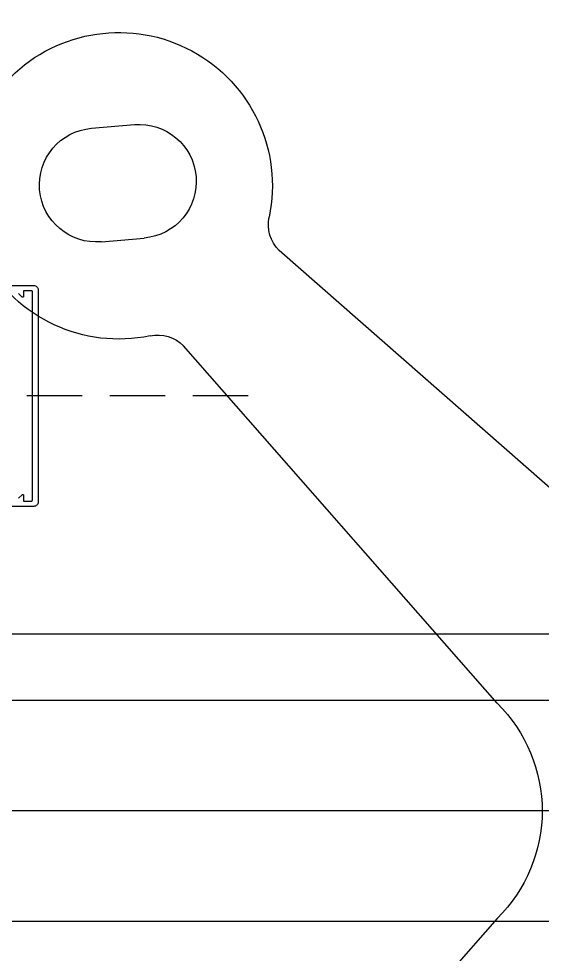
# Model space of a CAD drawing. Header units: inches. Extents: x 21 to 32698, y 13 to 3712.
# Drawn here: x 12851.8 to 12863.64, y 1843.83 to 1865 of the extents above; entities that cross this region are included whole.
import ezdxf

# ---------------------------------------------------------------- set-up
doc = ezdxf.new("R2010")
doc.units = ezdxf.units.IN
doc.header["$MEASUREMENT"] = 0
doc.linetypes.add('1+1 dbx a2$0$374_BLD_A1_BLOK_2$0$HIDDEN', pattern=[0.375, 0.25, -0.125])
for name, color, linetype, lineweight in [('Z_MİM_$AUDIT_BAD_LAYER1', 8, 'Continuous', 25), ('Z_MİM_-KM-GLAZ', 8, 'Continuous', 25), ('Z_MİM_-KM-WALL-PLASTER', 8, 'Continuous', 25), ('Z_MİM_ALUMINIUM', 8, 'Continuous', 25)]:
    doc.layers.add(name, color=color, linetype=linetype, lineweight=lineweight)

# ---------------------------------------------------------------- blocks, each defined once
blk = doc.blocks.new('-KM-AL2 210_900')
at = {"linetype": '1+1 dbx a2$0$374_BLD_A1_BLOK_2$0$HIDDEN', "ltscale": 5}
blk.add_line((1409.028, 1225.651), (1434.998, 1225.651), dxfattribs=at)
at = {"layer": 'Z_MİM_ALUMINIUM'}
for points in [[(1414.217, 1227.967), (1414.137, 1227.887, -0.668179), (1414.103, 1227.901), (1414.103, 1228.031), (1413.923, 1228.031, 0.414214), (1413.903, 1228.011), (1413.903, 1223.291, 0.414214), (1413.923, 1223.271), (1414.103, 1223.271), (1414.103, 1223.401, -0.668179), (1414.137, 1223.415), (1414.217, 1223.335, -0.198912)], [(1415.253, 1223.151), (1413.873, 1223.151, -0.414214), (1413.773, 1223.251), (1413.773, 1228.051, -0.414214), (1413.873, 1228.151), (1415.253, 1228.151, -0.544797)]]:
    blk.add_lwpolyline(points, format="xyb", dxfattribs=at)
blk = doc.blocks.new('BLK_MARKIZ_PL')
at = {"ltscale": 0.1}
for p, q in [((-87.846, 0, -0.001), (-87.846, -131.044, 0)), ((-86.346, 0, -0.001), (-86.346, -124.544, 0)), ((-81.346, 0, -0.001), (-81.346, -124.544, 0))]:
    blk.add_line(p, q, dxfattribs=at)
for centre, radius, start, end in [((-97.979, -7.355, -0.001), 3.468, 348.274, 281.7612), ((-97.997, -6.847, -0.001), 1.289, 355.0806, 175.0806), ((-98.08, -7.815, -0.001), 1.289, 175.0806, 355.0806), ((-93.769, -8.229, -0.001), 0.832, 168.274, 225.0176), ((-97.103, -11.565, -0.001), 0.832, 45.0176, 101.7612), ((-83.82, -13.454, -0.001), 3.468, 225.0176, 269.864), ((-83.858, -13.455, -0.001), 3.468, 270.1712, 315.0176)]:
    blk.add_arc(centre, radius, start, end)
at = {"layer": 'Z_MİM_$AUDIT_BAD_LAYER1'}
for p, q in [((-83.846, 0, -0.001), (-83.846, -135.044, 0)), ((-99.281, -6.737, -0.001), (-99.364, -7.704, -0.001)), ((-96.712, -6.958, -0.001), (-96.796, -7.925, -0.001)), ((-86.271, -15.907, -0.001), (-94.357, -8.818, -0.001)), ((-81.405, -15.906, -0.001), (-73.323, -8.812, -0.001)), ((-89.421, -19.058, -0.001), (-96.515, -10.976, -0.001))]:
    blk.add_line(p, q, dxfattribs=at)

msp = doc.modelspace()

# ---------------------------------------------------------------- block references
at = {"layer": 'Z_MİM_-KM-GLAZ', "rotation": 180}
msp.add_blockref('-KM-AL2 210_900', (14266.016, 3082.114), dxfattribs=at)

# ---------------------------------------------------------------- next in the draw order: block references
at = {"layer": 'Z_MİM_-KM-WALL-PLASTER', "ltscale": 1.5, "xscale": -1, "rotation": 89.99999999999991}
msp.add_blockref('BLK_MARKIZ_PL', (12846.714, 1763.237), dxfattribs=at)

doc.saveas('drawing.dxf')
